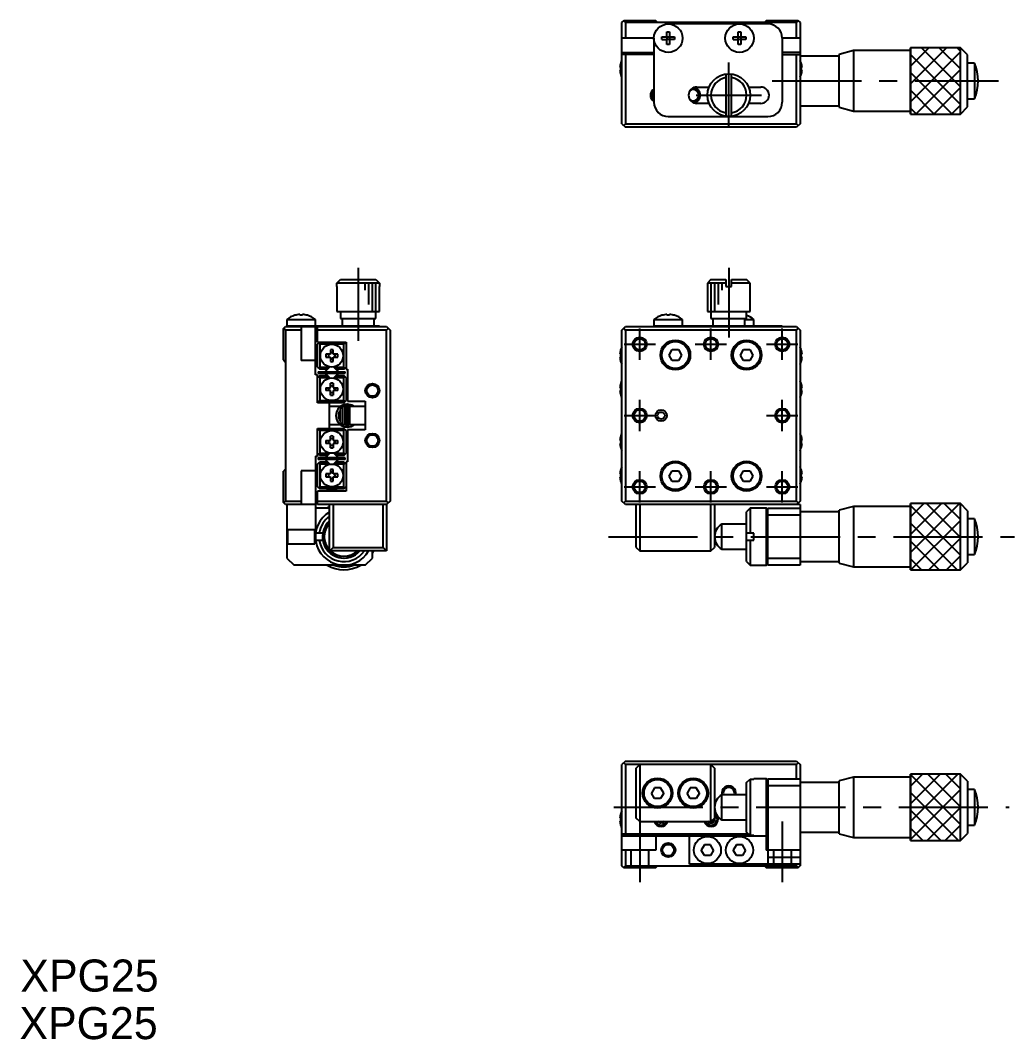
# Model space of a CAD drawing. Extents: x 115 to 377, y 16 to 159.
# Drawn here: x 115 to 254.5, y 16 to 159.1 of the extents above; entities that cross this region are included whole.
import ezdxf

# ---------------------------------------------------------------- set-up
doc = ezdxf.new("R2010")
doc.units = 0
doc.header["$LTSCALE"] = 10
doc.linetypes.add('CENTER', pattern=[2, 1.25, -0.25, 0.25, -0.25])
doc.linetypes.add('DASHED', pattern=[3.5, 2, -1.5])
doc.layers.get('0').update_dxf_attribs({"linetype": 'CONTINUOUS'})
doc.layers.add('CENTER', color=1, linetype='CENTER')
doc.styles.get("Standard").update_dxf_attribs({"font": 'FGP教科書体NT-M'})

msp = doc.modelspace()

# ---------------------------------------------------------------- linework, layer by layer
at = {"color": 7, "linetype": 'CONTINUOUS'}
for p, q in [((199.421161, 158.755563), (199.721161, 159.055563)), ((199.671161, 159.005563), (199.921161, 158.755563)), ((199.721161, 159.055563), (204.121161, 159.055563)), ((204.421161, 158.755563), (204.121161, 159.055563)), ((219.721161, 159.055563), (219.421161, 158.755563)), ((219.721161, 159.055563), (224.121161, 159.055563)), ((223.921161, 158.755563), (224.171161, 159.005563)), ((224.121161, 159.055563), (224.421161, 158.755563)), ((199.421161, 144.555563), (199.421161, 158.755563)), ((199.921161, 158.755563), (199.921161, 156.555563)), ((223.921161, 158.755563), (199.921161, 158.755563)), ((205.741161, 157.441924), (206.101161, 157.441924)), ((205.741161, 156.735563), (205.741161, 157.441924)), ((219.921161, 158.555563), (205.921161, 158.555563)), ((206.101161, 157.441924), (206.101161, 156.735563)), ((215.741161, 157.441924), (216.101161, 157.441924)), ((215.741161, 156.735563), (215.741161, 157.441924)), ((216.101161, 157.441924), (216.101161, 156.735563)), ((223.921161, 156.555563), (223.921161, 158.755563)), ((224.421161, 158.755563), (224.421161, 144.555563)), ((203.921161, 156.555563), (199.421161, 156.555563)), ((203.921161, 156.555563), (203.921161, 147.555563)), ((205.0348, 156.375563), (205.0348, 156.735563)), ((205.0348, 156.735563), (205.741161, 156.735563)), ((205.0348, 156.375563), (205.741161, 156.375563)), ((205.751533, 156.725191), (205.741161, 156.735563)), ((205.751533, 156.385935), (205.741161, 156.375563)), ((205.741161, 155.669201), (205.741161, 156.375563)), ((205.751533, 156.725191), (206.090789, 156.725191)), ((205.751533, 156.385935), (205.751533, 156.725191)), ((206.090789, 156.385935), (205.751533, 156.385935)), ((206.090789, 156.725191), (206.101161, 156.735563)), ((206.090789, 156.725191), (206.090789, 156.385935)), ((206.090789, 156.385935), (206.101161, 156.375563)), ((206.101161, 156.735563), (206.807522, 156.735563)), ((206.101161, 156.375563), (206.101161, 155.669201)), ((206.807522, 156.375563), (206.101161, 156.375563)), ((206.807522, 156.735563), (206.807522, 156.375563)), ((215.0348, 156.375563), (215.0348, 156.735563)), ((215.0348, 156.735563), (215.741161, 156.735563)), ((215.0348, 156.375563), (215.741161, 156.375563)), ((215.751533, 156.725191), (215.741161, 156.735563)), ((215.751533, 156.385935), (215.741161, 156.375563)), ((215.741161, 155.669201), (215.741161, 156.375563)), ((215.751533, 156.725191), (216.090789, 156.725191)), ((215.751533, 156.385935), (215.751533, 156.725191)), ((216.090789, 156.385935), (215.751533, 156.385935)), ((216.090789, 156.725191), (216.101161, 156.735563)), ((216.090789, 156.725191), (216.090789, 156.385935)), ((216.090789, 156.385935), (216.101161, 156.375563)), ((216.101161, 156.735563), (216.807522, 156.735563)), ((216.101161, 156.375563), (216.101161, 155.669201)), ((216.807522, 156.375563), (216.101161, 156.375563)), ((216.807522, 156.735563), (216.807522, 156.375563)), ((221.921161, 156.555563), (221.921161, 147.555563)), ((224.421161, 156.555563), (221.921161, 156.555563)), ((199.421161, 154.555563), (203.921161, 154.555563)), ((206.101161, 155.669201), (205.741161, 155.669201)), ((216.101161, 155.669201), (215.741161, 155.669201)), ((224.421161, 154.555563), (221.921161, 154.555563)), ((231.921161, 154.805563), (229.921161, 154.255563)), ((239.921161, 154.805563), (231.921161, 154.805563)), ((231.921161, 154.805563), (231.921161, 146.305563)), ((246.921161, 155.205563), (239.921161, 155.205563)), ((239.921161, 145.905563), (239.921161, 155.205563)), ((246.921161, 145.905563), (246.921161, 155.205563)), ((247.921161, 154.205563), (246.921161, 155.205563)), ((199.270097, 153.081698), (199.270097, 153.105563)), ((203.921161, 154.255563), (199.421161, 154.255563)), ((199.921161, 154.255563), (199.921161, 144.555563)), ((221.921161, 154.255563), (224.421161, 154.255563)), ((223.921161, 144.555563), (223.921161, 154.255563)), ((229.921161, 154.055563), (224.421161, 154.055563)), ((224.572225, 153.081698), (224.572225, 153.105563)), ((229.921161, 146.855563), (229.921161, 154.255563)), ((247.921161, 146.905563), (247.921161, 154.205563)), ((199.270097, 152.455563), (199.137213, 152.455563)), ((199.137213, 152.055563), (199.270097, 152.055563)), ((199.270097, 152.055563), (199.270097, 152.455563)), ((224.572225, 152.455563), (224.705109, 152.455563)), ((224.572225, 152.055563), (224.572225, 152.455563)), ((224.705109, 152.055563), (224.572225, 152.055563)), ((248.921161, 153.055563), (247.921161, 153.055563)), ((248.921161, 153.055563), (248.921161, 148.055563)), ((199.270097, 151.405563), (199.270097, 151.429427)), ((214.021161, 151.528776), (214.021161, 145.582349)), ((214.821161, 145.582349), (214.821161, 151.528776)), ((224.572225, 151.405563), (224.572225, 151.429427)), ((208.967125, 149.197007), (208.965429, 149.212698)), ((209.921161, 149.705563), (211.650331, 149.705563)), ((217.191991, 149.705563), (218.921161, 149.705563)), ((211.650331, 147.405563), (209.921161, 147.405563)), ((210.216787, 148.638599), (210.220248, 148.636079)), ((218.921161, 147.405563), (217.191991, 147.405563)), ((247.921161, 148.055563), (248.921161, 148.055563)), ((224.421161, 147.055563), (229.921161, 147.055563)), ((229.921161, 146.855563), (231.921161, 146.305563)), ((231.921161, 146.305563), (239.921161, 146.305563)), ((246.921161, 145.905563), (247.921161, 146.905563)), ((199.421161, 144.555563), (199.921161, 144.055563)), ((199.671161, 144.305563), (199.921161, 144.555563)), ((199.921161, 144.555563), (223.921161, 144.555563)), ((205.921161, 145.555563), (219.921161, 145.555563)), ((223.921161, 144.555563), (224.171161, 144.305563)), ((224.421161, 144.555563), (223.921161, 144.055563)), ((239.921161, 145.905563), (246.921161, 145.905563)), ((223.921161, 144.055563), (199.921161, 144.055563)), ((159.407684, 121.690748), (159.434471, 121.690748)), ((159.407684, 121.690748), (159.407684, 118.190748)), ((159.434471, 122.190748), (159.939892, 122.690748)), ((159.434471, 121.690748), (159.434471, 122.190748)), ((165.380898, 122.190748), (159.434471, 122.190748)), ((159.939892, 122.690748), (164.875477, 122.690748)), ((164.875477, 122.690748), (165.380898, 122.190748)), ((165.380898, 122.190748), (165.380898, 121.690748)), ((165.380898, 121.690748), (165.407684, 121.690748)), ((165.407684, 118.190748), (165.407684, 121.690748)), ((211.921161, 122.690748), (211.421161, 122.190748)), ((214.021161, 122.190748), (211.421161, 122.190748)), ((211.421161, 122.190748), (211.421161, 118.190748)), ((211.921161, 122.690748), (214.021161, 122.690748)), ((214.021161, 122.690748), (214.021161, 121.690748)), ((214.021161, 121.690748), (214.821161, 121.690748)), ((214.821161, 122.690748), (216.921161, 122.690748)), ((214.821161, 121.690748), (214.821161, 122.690748)), ((217.421161, 122.190748), (214.821161, 122.190748)), ((217.421161, 122.190748), (216.921161, 122.690748)), ((217.421161, 118.190748), (217.421161, 122.190748)), ((153.521323, 117.660269), (153.519068, 117.664892)), ((154.227684, 117.660269), (154.227684, 117.780606)), ((154.587684, 117.660269), (154.227684, 117.660269)), ((154.587684, 117.780606), (154.587684, 117.660269)), ((155.2963, 117.664892), (155.294046, 117.660269)), ((159.407684, 118.190748), (165.407684, 118.190748)), ((159.907684, 118.190748), (159.907684, 117.190748)), ((164.907684, 117.190748), (164.907684, 118.190748)), ((205.0348, 117.660269), (205.032545, 117.664892)), ((205.741161, 117.660269), (205.741161, 117.780606)), ((206.101161, 117.660269), (205.741161, 117.660269)), ((206.101161, 117.780606), (206.101161, 117.660269)), ((206.809777, 117.664892), (206.807522, 117.660269)), ((211.421161, 118.190748), (217.421161, 118.190748)), ((211.921161, 118.190748), (211.921161, 117.190748)), ((216.921161, 117.190748), (216.921161, 118.190748)), ((151.907684, 115.790748), (152.207684, 116.090748)), ((152.207684, 116.090748), (166.407684, 116.090748)), ((152.407684, 117.088747), (156.407684, 117.088747)), ((152.407684, 117.088747), (152.407684, 116.090748)), ((152.407684, 116.190748), (165.407684, 116.190748)), ((154.407684, 116.090748), (154.407684, 111.340748)), ((156.407684, 116.190748), (156.407684, 117.088747)), ((156.407684, 109.290748), (156.407684, 116.090748)), ((156.707684, 113.890748), (156.707684, 116.090748)), ((159.907684, 117.190748), (164.907684, 117.190748)), ((160.157684, 117.190748), (160.157684, 116.190748)), ((164.657684, 116.190748), (164.657684, 117.190748)), ((165.407684, 116.190748), (165.407684, 116.090748)), ((166.407684, 116.090748), (166.907684, 115.590748)), ((199.421161, 115.590748), (199.921161, 116.090748)), ((199.921161, 116.090748), (223.921161, 116.090748)), ((203.921161, 117.088747), (207.921161, 117.088747)), ((203.921161, 117.088747), (203.921161, 116.090748)), ((203.921161, 116.190748), (221.921161, 116.190748)), ((207.921161, 116.190748), (207.921161, 117.088747)), ((211.921161, 117.190748), (216.921161, 117.190748)), ((212.171161, 117.190748), (212.171161, 116.190748)), ((216.671161, 116.190748), (216.671161, 117.190748)), ((216.671161, 117.088747), (217.921161, 117.088747)), ((217.921161, 116.190748), (217.921161, 117.088747)), ((221.921161, 116.190748), (221.921161, 116.090748)), ((223.921161, 116.090748), (224.421161, 115.590748)), ((151.907684, 111.390748), (151.907684, 115.790748)), ((152.207684, 115.590748), (151.957684, 115.840748)), ((154.407684, 115.590748), (152.207684, 115.590748)), ((152.207684, 115.590748), (152.207684, 91.590748)), ((166.407684, 115.590748), (156.707684, 115.590748)), ((166.407684, 115.590748), (166.657684, 115.840748)), ((166.407684, 91.590748), (166.407684, 115.590748)), ((166.907684, 115.590748), (166.907684, 91.590748)), ((199.421161, 91.590748), (199.421161, 115.590748)), ((199.671161, 115.840748), (199.921161, 115.590748)), ((199.921161, 115.590748), (199.921161, 91.590748)), ((223.921161, 115.590748), (199.921161, 115.590748)), ((224.171161, 115.840748), (223.921161, 115.590748)), ((223.921161, 91.590748), (223.921161, 115.590748)), ((224.421161, 115.590748), (224.421161, 91.590748)), ((156.707684, 113.890748), (160.707684, 113.890748)), ((156.707684, 113.590748), (157.007684, 113.890748)), ((156.707684, 110.390748), (156.707684, 113.590748)), ((156.857684, 113.740748), (157.007684, 113.590748)), ((157.007684, 113.590748), (157.007684, 110.390748)), ((160.407684, 113.590748), (157.007684, 113.590748)), ((160.407684, 113.890748), (160.707684, 113.590748)), ((160.407684, 113.590748), (160.557684, 113.740748)), ((160.407684, 110.390748), (160.407684, 113.590748)), ((160.707684, 113.890748), (160.707684, 110.090748)), ((158.507684, 112.190748), (157.881549, 112.190748)), ((157.881549, 111.790748), (158.507684, 111.790748)), ((158.507684, 112.816883), (158.507684, 112.190748)), ((158.507684, 111.790748), (158.507684, 111.164612)), ((158.907684, 112.190748), (158.907684, 112.816883)), ((159.53382, 112.190748), (158.907684, 112.190748)), ((158.907684, 111.164612), (158.907684, 111.790748)), ((158.907684, 111.790748), (159.53382, 111.790748)), ((199.270097, 112.190748), (199.137213, 112.190748)), ((199.137213, 111.790748), (199.270097, 111.790748)), ((199.270097, 112.816883), (199.270097, 112.840748)), ((199.270097, 111.790748), (199.270097, 112.190748)), ((206.055136, 112.090748), (206.488148, 112.840748)), ((206.488148, 111.340748), (206.055136, 112.090748)), ((206.488148, 112.840748), (207.354174, 112.840748)), ((207.354174, 112.840748), (207.787186, 112.090748)), ((207.787186, 112.090748), (207.354174, 111.340748)), ((216.055136, 112.090748), (216.488148, 112.840748)), ((216.488148, 111.340748), (216.055136, 112.090748)), ((216.488148, 112.840748), (217.354174, 112.840748)), ((217.354174, 112.840748), (217.787186, 112.090748)), ((217.787186, 112.090748), (217.354174, 111.340748)), ((224.572225, 112.816883), (224.572225, 112.840748)), ((224.572225, 112.190748), (224.705109, 112.190748)), ((224.572225, 111.790748), (224.572225, 112.190748)), ((224.705109, 111.790748), (224.572225, 111.790748)), ((151.907684, 111.390748), (152.207684, 111.090748)), ((156.407684, 111.340748), (154.407684, 111.340748)), ((156.707684, 110.390748), (157.007684, 110.090748)), ((157.007684, 110.390748), (156.857684, 110.240748)), ((157.007684, 110.390748), (158.308636, 110.390748)), ((158.422623, 110.416346), (157.806123, 109.799847)), ((158.008636, 110.090748), (158.349291, 110.431404)), ((158.962559, 110.411179), (159.609245, 109.764491)), ((159.609245, 109.799847), (158.992746, 110.416346)), ((159.066078, 110.431404), (159.406733, 110.090748)), ((159.106733, 110.390748), (160.407684, 110.390748)), ((160.557684, 110.240748), (160.407684, 110.390748)), ((160.707684, 110.390748), (160.407684, 110.090748)), ((199.270097, 111.140748), (199.270097, 111.164612)), ((207.354174, 111.340748), (206.488148, 111.340748)), ((217.354174, 111.340748), (216.488148, 111.340748)), ((224.572225, 111.140748), (224.572225, 111.164612)), ((156.707684, 109.290748), (156.407684, 109.290748)), ((156.707684, 105.390748), (156.707684, 109.290748)), ((157.007684, 109.190748), (156.707684, 108.890748)), ((156.807684, 109.740748), (160.607684, 109.740748)), ((156.807684, 109.740748), (156.807684, 109.540748)), ((156.807684, 109.540748), (160.607684, 109.540748)), ((156.857684, 109.040748), (157.007684, 108.890748)), ((158.008636, 110.090748), (157.007684, 110.090748)), ((157.007684, 109.190748), (158.008636, 109.190748)), ((157.007684, 108.890748), (157.007684, 105.690748)), ((158.308636, 108.890748), (157.007684, 108.890748)), ((158.45281, 108.870317), (157.806123, 109.517004)), ((157.806123, 109.481649), (158.422623, 108.865149)), ((158.349292, 108.850092), (158.008636, 109.190748)), ((158.992746, 108.865149), (159.609245, 109.481649)), ((159.406733, 109.190748), (159.066077, 108.850092)), ((160.407684, 108.890748), (159.106733, 108.890748)), ((160.407684, 110.090748), (159.406733, 110.090748)), ((159.406733, 109.190748), (160.407684, 109.190748)), ((160.707684, 108.890748), (160.407684, 109.190748)), ((160.407684, 108.890748), (160.557684, 109.040748)), ((160.407684, 105.690748), (160.407684, 108.890748)), ((160.607684, 109.540748), (160.607684, 109.740748)), ((160.707684, 110.090748), (160.907684, 110.090748)), ((160.707684, 108.890748), (160.707684, 105.690748)), ((160.907684, 110.090748), (160.907684, 105.590748)), ((157.881549, 107.490748), (158.507684, 107.490748)), ((158.507684, 107.490748), (158.507684, 108.116883)), ((158.907684, 108.116883), (158.907684, 107.490748)), ((158.907684, 107.490748), (159.53382, 107.490748)), ((199.137213, 107.490748), (199.270097, 107.490748)), ((199.270097, 108.140748), (199.270097, 108.116883)), ((199.270097, 107.490748), (199.270097, 107.090748)), ((224.572225, 108.140748), (224.572225, 108.116883)), ((224.705109, 107.490748), (224.572225, 107.490748)), ((224.572225, 107.490748), (224.572225, 107.090748)), ((158.507684, 107.090748), (157.881549, 107.090748)), ((158.507684, 106.464612), (158.507684, 107.090748)), ((158.907684, 107.090748), (158.907684, 106.464612)), ((159.53382, 107.090748), (158.907684, 107.090748)), ((199.270097, 107.090748), (199.137213, 107.090748)), ((199.270097, 106.464612), (199.270097, 106.440748)), ((224.572225, 107.090748), (224.705109, 107.090748)), ((224.572225, 106.464612), (224.572225, 106.440748)), ((156.707684, 105.690748), (157.007684, 105.390748)), ((160.407684, 105.390748), (156.707684, 105.390748)), ((157.007684, 105.690748), (156.857684, 105.540748)), ((157.007684, 105.690748), (160.407684, 105.690748)), ((158.407684, 101.790748), (158.407684, 105.390748)), ((159.894052, 104.840748), (158.407684, 104.840748)), ((160.207684, 104.840748), (159.907684, 104.540748)), ((159.907684, 102.640748), (159.907684, 104.540748)), ((160.207684, 104.840748), (160.207684, 102.340748)), ((160.607684, 104.840748), (160.207684, 104.840748)), ((160.557684, 105.540748), (160.407684, 105.690748)), ((160.407684, 105.390748), (160.707684, 105.690748)), ((160.704684, 104.743748), (160.607683, 104.840747)), ((160.607684, 102.340748), (160.607684, 104.840748)), ((160.640009, 104.808643), (160.704657, 104.819524)), ((160.704684, 105.006562), (160.704684, 102.156562)), ((160.907684, 105.590748), (163.407684, 105.590748)), ((161.068961, 104.961399), (161.054584, 104.953729)), ((161.054684, 102.156562), (161.054684, 105.006562)), ((161.207684, 104.840748), (161.054684, 104.687747)), ((161.099056, 104.976052), (161.068961, 104.961399)), ((161.129838, 104.989187), (161.099056, 104.976052)), ((161.161231, 105.00077), (161.129838, 104.989187)), ((161.193156, 105.010775), (161.161231, 105.00077)), ((161.225537, 105.019176), (161.193156, 105.010775)), ((161.207684, 104.840748), (161.207684, 102.340748)), ((163.407684, 104.840748), (161.207684, 104.840748)), ((161.258292, 105.025953), (161.225537, 105.019176)), ((161.291341, 105.03109), (161.258292, 105.025953)), ((161.324603, 105.034573), (161.291341, 105.03109)), ((161.357996, 105.036395), (161.324603, 105.034573)), ((161.391438, 105.03655), (161.357996, 105.036395)), ((161.424846, 105.035039), (161.391438, 105.03655)), ((161.458138, 105.031865), (161.424846, 105.035039)), ((161.491232, 105.027036), (161.458138, 105.031865)), ((161.524047, 105.020563), (161.491232, 105.027036)), ((161.556501, 105.012462), (161.524047, 105.020563)), ((161.588516, 105.002753), (161.556501, 105.012462)), ((161.620011, 104.991459), (161.588516, 105.002753)), ((161.650909, 104.978609), (161.620011, 104.991459)), ((161.681134, 104.964233), (161.650909, 104.978609)), ((161.710609, 104.948368), (161.681134, 104.964233)), ((161.700326, 104.850615), (161.694612, 104.840748)), ((161.705737, 104.860125), (161.700326, 104.850615)), ((161.744841, 104.926802), (161.703441, 104.952485)), ((161.710816, 104.869227), (161.705737, 104.860125)), ((161.745539, 104.926585), (161.706298, 104.840757)), ((161.737775, 104.931999), (161.710609, 104.948368)), ((161.715535, 104.877873), (161.710816, 104.869227)), ((161.71987, 104.886015), (161.715535, 104.877873)), ((161.723795, 104.893609), (161.71987, 104.886015)), ((161.727292, 104.900616), (161.723795, 104.893609)), ((161.73034, 104.906997), (161.727292, 104.900616)), ((161.732923, 104.912718), (161.73034, 104.906997)), ((161.735028, 104.917748), (161.732923, 104.912718)), ((161.736643, 104.92206), (161.735028, 104.917748)), ((161.737759, 104.925631), (161.736643, 104.92206)), ((161.737159, 104.932183), (161.73807, 104.931727)), ((161.738371, 104.928442), (161.737759, 104.925631)), ((161.73807, 104.931727), (161.738475, 104.930478)), ((161.738475, 104.930478), (161.738371, 104.928442)), ((161.742094, 104.925261), (161.745539, 104.926585)), ((161.865829, 104.840806), (161.744841, 104.926802)), ((163.407684, 105.590748), (163.407684, 101.590748)), ((156.707684, 97.890748), (156.707684, 101.790748)), ((156.707684, 101.790748), (160.407684, 101.790748)), ((157.007684, 101.790748), (156.707684, 101.490748)), ((156.857684, 101.640748), (157.007684, 101.490748)), ((158.407684, 102.340748), (159.871153, 102.340748)), ((159.907684, 102.640748), (160.207684, 102.340748)), ((160.207684, 102.340748), (160.607684, 102.340748)), ((160.707684, 101.490748), (160.407684, 101.790748)), ((160.407684, 101.490748), (160.557684, 101.640748)), ((160.607685, 102.340747), (160.704684, 102.437747)), ((160.704642, 102.343403), (160.624538, 102.3575)), ((160.907684, 101.590748), (160.907684, 97.090748)), ((163.407684, 101.590748), (160.907684, 101.590748)), ((161.054684, 102.493748), (161.207684, 102.340748)), ((161.18033, 102.367968), (161.054703, 102.343581)), ((161.207684, 102.340748), (163.407684, 102.340748)), ((161.695549, 102.20592), (161.737775, 102.231125)), ((161.737775, 102.231125), (161.737159, 102.230941)), ((157.007684, 101.490748), (157.007684, 98.290748)), ((160.407684, 101.490748), (157.007684, 101.490748)), ((158.507684, 100.090748), (158.507684, 100.716883)), ((158.907684, 100.716883), (158.907684, 100.090748)), ((160.407684, 98.290748), (160.407684, 101.490748)), ((160.707684, 101.490748), (160.707684, 98.290748)), ((199.270097, 100.740748), (199.270097, 100.716883)), ((224.572225, 100.740748), (224.572225, 100.716883)), ((157.881549, 100.090748), (158.507684, 100.090748)), ((158.507684, 99.690748), (157.881549, 99.690748)), ((158.507684, 99.064612), (158.507684, 99.690748)), ((158.907684, 100.090748), (159.53382, 100.090748)), ((159.53382, 99.690748), (158.907684, 99.690748)), ((158.907684, 99.690748), (158.907684, 99.064612)), ((199.137213, 100.090748), (199.270097, 100.090748)), ((199.270097, 99.690748), (199.137213, 99.690748)), ((199.270097, 100.090748), (199.270097, 99.690748)), ((199.270097, 99.064612), (199.270097, 99.040748)), ((224.705109, 100.090748), (224.572225, 100.090748)), ((224.572225, 100.090748), (224.572225, 99.690748)), ((224.572225, 99.690748), (224.705109, 99.690748)), ((224.572225, 99.064612), (224.572225, 99.040748)), ((156.407684, 97.890748), (156.707684, 97.890748)), ((156.407684, 97.890748), (156.407684, 87.590748)), ((157.007684, 97.990748), (156.707684, 98.290748)), ((156.807684, 97.640748), (156.807684, 97.440748)), ((160.607684, 97.640748), (156.807684, 97.640748)), ((160.607684, 97.440748), (156.807684, 97.440748)), ((157.007684, 98.290748), (156.857684, 98.140748)), ((157.007684, 98.290748), (158.308636, 98.290748)), ((158.008636, 97.990748), (157.007684, 97.990748)), ((158.422623, 98.316346), (157.806123, 97.699847)), ((157.806123, 97.664491), (158.45281, 98.311178)), ((157.806123, 97.381649), (158.422623, 96.765149)), ((158.008636, 97.990748), (158.349291, 98.331403)), ((159.609246, 97.417003), (158.962558, 96.770317)), ((159.609245, 97.699847), (158.992746, 98.316346)), ((158.992746, 96.765149), (159.609245, 97.381649)), ((159.066078, 98.331403), (159.406733, 97.990748)), ((159.106733, 98.290748), (160.407684, 98.290748)), ((160.407684, 97.990748), (159.406733, 97.990748)), ((160.557684, 98.140748), (160.407684, 98.290748)), ((160.407684, 97.990748), (160.707684, 98.290748)), ((160.607684, 97.440748), (160.607684, 97.640748)), ((152.207684, 96.090748), (151.907684, 95.790748)), ((156.707684, 96.790748), (157.007684, 97.090748)), ((156.707684, 93.590748), (156.707684, 96.790748)), ((156.857684, 96.940748), (157.007684, 96.790748)), ((157.007684, 97.090748), (158.008636, 97.090748)), ((157.007684, 96.790748), (157.007684, 93.590748)), ((158.308636, 96.790748), (157.007684, 96.790748)), ((158.349292, 96.750092), (158.008636, 97.090748)), ((158.507684, 96.016883), (158.507684, 95.390748)), ((158.907684, 95.390748), (158.907684, 96.016883)), ((159.406733, 97.090748), (159.066077, 96.750092)), ((160.407684, 96.790748), (159.106733, 96.790748)), ((159.406733, 97.090748), (160.407684, 97.090748)), ((160.407684, 97.090748), (160.707684, 96.790748)), ((160.407684, 96.790748), (160.557684, 96.940748)), ((160.407684, 93.590748), (160.407684, 96.790748)), ((160.707684, 97.090748), (160.707684, 92.990748)), ((160.907684, 97.090748), (160.707684, 97.090748)), ((199.270097, 96.016883), (199.270097, 96.040748)), ((224.572225, 96.016883), (224.572225, 96.040748)), ((151.907684, 91.390748), (151.907684, 95.790748)), ((156.407684, 95.840748), (154.407684, 95.840748)), ((154.407684, 95.840748), (154.407684, 91.090748)), ((158.507684, 95.390748), (157.881549, 95.390748)), ((157.881549, 94.990748), (158.507684, 94.990748)), ((158.507684, 94.990748), (158.507684, 94.364612)), ((159.53382, 95.390748), (158.907684, 95.390748)), ((158.907684, 94.364612), (158.907684, 94.990748)), ((158.907684, 94.990748), (159.53382, 94.990748)), ((199.270097, 95.390748), (199.137213, 95.390748)), ((199.137213, 94.990748), (199.270097, 94.990748)), ((199.270097, 94.990748), (199.270097, 95.390748)), ((206.055136, 95.090748), (206.488148, 95.840748)), ((206.488148, 94.340748), (206.055136, 95.090748)), ((206.488148, 95.840748), (207.354174, 95.840748)), ((207.354174, 95.840748), (207.787186, 95.090748)), ((207.787186, 95.090748), (207.354174, 94.340748)), ((216.055136, 95.090748), (216.488148, 95.840748)), ((216.488148, 94.340748), (216.055136, 95.090748)), ((216.488148, 95.840748), (217.354174, 95.840748)), ((217.354174, 95.840748), (217.787186, 95.090748)), ((217.787186, 95.090748), (217.354174, 94.340748)), ((224.572225, 95.390748), (224.705109, 95.390748)), ((224.572225, 94.990748), (224.572225, 95.390748)), ((224.705109, 94.990748), (224.572225, 94.990748)), ((156.707684, 93.590748), (157.007684, 93.290748)), ((160.707684, 92.990748), (156.707684, 92.990748)), ((156.707684, 91.090748), (156.707684, 92.990748)), ((157.007684, 93.590748), (156.857684, 93.440748)), ((157.007684, 93.590748), (160.407684, 93.590748)), ((160.407684, 93.290748), (157.007684, 93.290748)), ((158.207684, 93.275448), (157.922983, 92.990748)), ((158.207684, 93.275448), (159.207684, 93.275448)), ((159.492385, 92.990748), (159.207684, 93.275448)), ((160.557684, 93.440748), (160.407684, 93.590748)), ((160.407684, 93.290748), (160.707684, 93.590748)), ((199.270097, 94.340748), (199.270097, 94.364612)), ((207.354174, 94.340748), (206.488148, 94.340748)), ((217.354174, 94.340748), (216.488148, 94.340748)), ((224.572225, 94.340748), (224.572225, 94.364612)), ((151.957684, 91.340748), (152.207684, 91.590748)), ((152.207684, 91.590748), (154.407684, 91.590748)), ((156.707684, 91.590748), (166.407684, 91.590748)), ((166.657684, 91.340748), (166.407684, 91.590748)), ((166.907684, 91.590748), (166.407684, 91.090748)), ((199.921161, 91.090748), (199.421161, 91.590748)), ((199.921161, 91.590748), (199.671161, 91.340748)), ((199.921161, 91.590748), (223.921161, 91.590748)), ((223.921161, 91.590748), (224.171161, 91.340748)), ((224.421161, 91.590748), (223.921161, 91.090748)), ((152.207684, 91.090748), (151.907684, 91.390748)), ((156.407684, 91.090748), (152.207684, 91.090748)), ((152.407684, 91.090748), (152.407684, 83.590748)), ((158.407684, 90.590748), (156.407684, 90.590748)), ((166.407684, 91.090748), (156.707684, 91.090748)), ((158.407684, 84.590748), (158.407684, 91.090748)), ((158.907684, 91.090748), (158.907684, 85.090748)), ((165.907684, 85.090748), (165.907684, 91.090748)), ((166.407684, 91.090748), (166.407684, 84.590748)), ((224.421161, 91.090748), (199.921161, 91.090748)), ((201.421161, 85.090748), (201.421161, 91.090748)), ((201.921161, 91.090748), (201.921161, 84.590748)), ((211.921161, 84.590748), (211.921161, 91.090748)), ((212.421161, 91.090748), (212.421161, 85.090748)), ((217.421161, 90.590748), (216.921161, 90.090748)), ((217.421161, 90.590748), (217.421161, 87.090747)), ((219.721161, 90.590748), (217.421161, 90.590748)), ((219.721161, 82.590748), (219.721161, 90.590748)), ((219.921161, 90.390748), (219.721161, 90.590748)), ((219.921161, 90.590748), (224.421161, 90.590748)), ((219.921161, 82.590748), (219.921161, 90.590748)), ((224.421161, 91.090748), (224.421161, 82.590748)), ((231.921161, 90.840748), (229.921161, 90.290748)), ((229.921161, 82.890748), (229.921161, 90.290748)), ((231.921161, 90.840748), (231.921161, 82.340748)), ((239.921161, 90.840748), (231.921161, 90.840748)), ((246.921161, 91.240748), (239.921161, 91.240748)), ((239.921161, 81.940748), (239.921161, 91.240748)), ((246.921161, 81.940748), (246.921161, 91.240748)), ((247.921161, 90.240748), (246.921161, 91.240748)), ((247.921161, 90.240748), (247.921161, 82.940748)), ((216.921161, 83.090748), (216.921161, 90.090748)), ((224.421161, 89.590748), (219.921161, 89.590748)), ((229.921161, 90.090748), (224.421161, 90.090748)), ((248.921161, 89.090748), (247.921161, 89.090748)), ((248.921161, 89.090748), (248.921161, 84.090748)), ((152.407684, 87.590748), (156.407684, 87.590748)), ((152.507684, 87.590748), (152.507684, 85.590748)), ((156.307684, 85.590748), (156.307684, 87.590748)), ((212.684368, 87.590748), (212.421161, 87.590748)), ((213.421161, 84.840748), (213.421161, 88.340748)), ((216.921161, 88.340748), (213.421161, 88.340748)), ((157.703521, 87.090748), (156.439057, 87.090748)), ((156.439057, 86.090748), (157.703521, 86.090748)), ((217.921161, 87.090747), (216.921161, 87.090747)), ((216.921161, 86.090747), (217.921161, 86.090747)), ((217.421161, 86.090747), (217.421161, 82.590748)), ((217.921161, 86.090747), (217.921161, 87.090747)), ((152.507684, 85.590748), (156.307684, 85.590748)), ((158.407684, 84.590748), (158.907684, 85.090748)), ((166.407684, 84.590748), (158.407684, 84.590748)), ((158.907684, 85.090748), (165.907684, 85.090748)), ((164.407684, 83.590748), (164.407684, 84.590748)), ((165.907684, 85.090748), (166.407684, 84.590748)), ((201.421161, 85.090748), (201.921161, 84.590748)), ((201.921161, 84.590748), (211.921161, 84.590748)), ((211.921161, 84.590748), (212.421161, 85.090748)), ((212.421161, 85.590748), (212.684368, 85.590748)), ((213.421161, 84.840748), (216.921161, 84.840748)), ((152.407684, 83.590748), (153.407684, 82.590748)), ((163.407684, 82.590748), (164.407684, 83.590748)), ((216.921161, 83.090748), (217.421161, 82.590748)), ((219.921161, 83.590748), (224.421161, 83.590748)), ((224.421161, 83.090748), (229.921161, 83.090748)), ((247.921161, 84.090748), (248.921161, 84.090748)), ((163.407684, 82.590748), (153.407684, 82.590748)), ((217.421161, 82.590748), (219.721161, 82.590748)), ((219.721161, 82.590748), (219.921161, 82.790748)), ((224.421161, 82.590748), (219.921161, 82.590748)), ((229.921161, 82.890748), (231.921161, 82.340748)), ((231.921161, 82.340748), (239.921161, 82.340748)), ((239.921161, 81.940748), (246.921161, 81.940748)), ((246.921161, 81.940748), (247.921161, 82.940748)), ((199.921161, 55.104842), (199.421161, 54.604842)), ((199.421161, 40.404842), (199.421161, 54.604842)), ((199.921161, 54.604842), (199.671161, 54.854842)), ((199.921161, 55.104842), (223.921161, 55.104842)), ((199.921161, 54.604842), (199.921161, 44.904842)), ((223.921161, 54.604842), (199.921161, 54.604842)), ((201.421161, 54.104842), (201.921161, 54.604842)), ((201.921161, 54.604842), (201.921161, 46.604842)), ((211.921161, 46.604842), (211.921161, 54.604842)), ((211.921161, 54.604842), (212.421161, 54.104842)), ((223.921161, 55.104842), (224.421161, 54.604842)), ((224.171161, 54.854842), (223.921161, 54.604842)), ((223.921161, 52.604842), (223.921161, 54.604842)), ((224.421161, 54.604842), (224.421161, 40.404842)), ((201.421161, 47.104842), (201.421161, 54.104842)), ((212.421161, 54.104842), (212.421161, 47.104842)), ((239.921161, 43.954842), (239.921161, 53.254842)), ((246.921161, 53.254842), (239.921161, 53.254842)), ((247.921161, 52.254842), (246.921161, 53.254842)), ((246.921161, 43.954842), (246.921161, 53.254842)), ((216.921161, 52.068943), (217.421161, 52.573469)), ((216.921161, 45.14074), (216.921161, 52.068943)), ((217.421161, 52.573469), (217.421161, 44.636215)), ((217.421161, 52.573469), (217.921161, 52.573469)), ((217.921161, 52.573469), (217.921161, 52.604842)), ((219.721161, 52.604842), (217.921161, 52.604842)), ((219.721161, 44.604842), (219.721161, 52.604842)), ((219.921161, 52.404842), (219.721161, 52.604842)), ((219.921161, 52.604842), (224.421161, 52.604842)), ((219.921161, 52.604842), (219.921161, 40.604842)), ((224.421161, 51.604842), (219.921161, 51.604842)), ((229.921161, 52.104842), (224.421161, 52.104842)), ((231.921161, 52.854842), (229.921161, 52.304842)), ((229.921161, 44.904842), (229.921161, 52.304842)), ((231.921161, 52.854842), (231.921161, 44.354842)), ((239.921161, 52.854842), (231.921161, 52.854842)), ((247.921161, 52.254842), (247.921161, 44.954842)), ((203.988148, 51.354842), (203.555136, 50.604842)), ((203.988148, 49.854842), (203.555136, 50.604842)), ((204.854174, 51.354842), (203.988148, 51.354842)), ((205.287186, 50.604842), (204.854174, 51.354842)), ((205.287186, 50.604842), (204.854174, 49.854842)), ((208.988148, 51.354842), (208.555136, 50.604842)), ((208.988148, 49.854842), (208.555136, 50.604842)), ((209.854174, 51.354842), (208.988148, 51.354842)), ((210.287186, 50.604842), (209.854174, 51.354842)), ((210.287186, 50.604842), (209.854174, 49.854842)), ((216.921161, 50.354842), (213.421161, 50.354842)), ((213.421161, 46.854842), (213.421161, 50.354842)), ((248.921161, 51.104842), (247.921161, 51.104842)), ((248.921161, 51.104842), (248.921161, 46.104842)), ((204.854174, 49.854842), (203.988148, 49.854842)), ((209.854174, 49.854842), (208.988148, 49.854842)), ((199.270097, 47.730977), (199.270097, 47.754842)), ((199.270097, 47.104842), (199.137213, 47.104842)), ((199.137213, 46.704842), (199.270097, 46.704842)), ((199.270097, 46.704842), (199.270097, 47.104842)), ((199.270097, 46.054842), (199.270097, 46.078706)), ((201.921161, 46.604842), (201.421161, 47.104842)), ((201.921161, 46.604842), (211.921161, 46.604842)), ((204.921161, 46.385227), (204.540775, 46.60484)), ((205.301547, 46.60484), (204.921161, 46.385227)), ((211.921161, 46.385227), (211.540775, 46.60484)), ((212.421161, 47.104842), (211.921161, 46.604842)), ((212.371161, 46.645034), (211.921161, 46.385227)), ((212.371161, 47.054842), (212.371161, 46.645034)), ((213.421161, 46.854842), (216.921161, 46.854842)), ((247.921161, 46.104842), (248.921161, 46.104842)), ((199.421161, 44.904842), (217.154944, 44.904842)), ((199.421161, 44.604842), (219.921161, 44.604842)), ((204.171161, 44.604842), (204.171161, 42.604842)), ((208.921161, 40.604842), (208.921161, 44.604842)), ((217.421161, 44.636215), (216.921161, 45.14074)), ((217.921161, 44.636215), (217.421161, 44.636215)), ((217.921161, 44.604842), (217.921161, 44.636215)), ((219.721161, 44.604842), (219.921161, 44.804842)), ((224.421161, 45.104842), (229.921161, 45.104842)), ((229.921161, 44.904842), (231.921161, 44.354842)), ((231.921161, 44.354842), (239.921161, 44.354842)), ((246.921161, 43.954842), (247.921161, 44.954842)), ((210.988148, 43.354842), (210.555136, 42.604842)), ((211.854174, 43.354842), (210.988148, 43.354842)), ((212.287186, 42.604842), (211.854174, 43.354842)), ((215.488148, 43.354842), (215.055136, 42.604842)), ((216.354174, 43.354842), (215.488148, 43.354842)), ((216.787186, 42.604842), (216.354174, 43.354842)), ((239.921161, 43.954842), (246.921161, 43.954842)), ((204.171161, 42.604842), (199.421161, 42.604842)), ((199.921161, 42.604842), (199.921161, 40.404842)), ((210.988148, 41.854842), (210.555136, 42.604842)), ((211.854174, 41.854842), (210.988148, 41.854842)), ((212.287186, 42.604842), (211.854174, 41.854842)), ((215.488148, 41.854842), (215.055136, 42.604842)), ((216.354174, 41.854842), (215.488148, 41.854842)), ((216.787186, 42.604842), (216.354174, 41.854842)), ((219.921161, 41.604842), (224.421161, 41.604842)), ((199.721161, 40.104842), (199.421161, 40.404842)), ((199.921161, 40.404842), (199.671161, 40.154842)), ((204.121161, 40.104842), (199.721161, 40.104842)), ((199.921161, 40.404842), (223.921161, 40.404842)), ((204.121161, 40.104842), (204.421161, 40.404842)), ((224.421161, 40.604842), (208.921161, 40.604842)), ((219.421161, 40.404842), (219.721161, 40.104842)), ((224.121161, 40.104842), (219.721161, 40.104842)), ((223.921161, 40.404842), (223.921161, 40.604842)), ((224.171161, 40.154842), (223.921161, 40.404842)), ((224.121161, 40.104842), (224.421161, 40.404842))]:
    msp.add_line(p, q, dxfattribs=at)
at = {"color": 3, "linetype": 'CONTINUOUS'}
for p, q in [((239.921161, 155.144785), (239.981939, 155.205563)), ((239.921161, 152.644785), (242.481939, 155.205563)), ((239.921161, 150.144785), (244.981939, 155.205563)), ((239.921161, 147.644785), (246.921161, 154.644785)), ((241.459688, 155.205563), (246.921161, 149.74409)), ((243.959688, 155.205563), (246.921161, 152.24409)), ((246.459688, 155.205563), (246.921161, 154.74409)), ((239.921161, 154.24409), (246.921161, 147.24409)), ((239.921161, 151.74409), (245.759688, 145.905563)), ((240.681939, 145.905563), (246.921161, 152.144785)), ((239.921161, 149.24409), (243.259688, 145.905563)), ((243.181939, 145.905563), (246.921161, 149.644785)), ((239.921161, 146.74409), (240.759688, 145.905563)), ((245.681939, 145.905563), (246.921161, 147.144785)), ((163.407684, 121.190748), (163.407684, 122.190748)), ((163.907684, 119.190748), (163.907684, 122.190748)), ((164.407684, 118.190748), (164.407684, 122.190748)), ((164.907684, 118.190748), (164.907684, 122.190748)), ((211.921161, 122.190748), (211.921161, 118.190748)), ((212.421161, 122.190748), (212.421161, 118.190748)), ((212.921161, 122.190748), (212.921161, 119.190748)), ((213.421161, 122.190748), (213.421161, 121.190748)), ((239.921161, 89.3846), (241.777308, 91.240748)), ((239.921161, 86.8846), (244.277308, 91.240748)), ((239.921161, 84.3846), (246.777308, 91.240748)), ((239.921161, 90.983905), (246.921161, 83.983905)), ((242.164318, 91.240748), (246.921161, 86.483905)), ((244.664318, 91.240748), (246.921161, 88.983905)), ((239.977308, 81.940748), (246.921161, 88.8846)), ((239.921161, 88.483905), (246.464318, 81.940748)), ((239.921161, 85.983905), (243.964318, 81.940748)), ((242.477308, 81.940748), (246.921161, 86.3846)), ((239.921161, 83.483905), (241.464318, 81.940748)), ((244.977308, 81.940748), (246.921161, 83.8846)), ((239.921161, 51.595506), (241.580497, 53.254842)), ((239.921161, 49.095506), (244.080497, 53.254842)), ((239.921161, 46.595506), (246.580497, 53.254842)), ((239.921161, 53.19481), (246.921161, 46.19481)), ((242.361129, 53.254842), (246.921161, 48.69481)), ((244.861129, 53.254842), (246.921161, 51.19481)), ((239.921161, 44.095506), (246.921161, 51.095506)), ((239.921161, 50.69481), (246.661129, 43.954842)), ((239.921161, 48.19481), (244.161129, 43.954842)), ((242.280497, 43.954842), (246.921161, 48.595506)), ((244.780497, 43.954842), (246.921161, 46.095506)), ((239.921161, 45.69481), (241.661129, 43.954842))]:
    msp.add_line(p, q, dxfattribs=at)
at = {"color": 3, "linetype": 'DASHED'}
for p, q in [((246.921161, 155.205563), (239.921161, 155.205563)), ((239.921161, 155.205563), (239.921161, 145.905563)), ((246.921161, 145.905563), (246.921161, 155.205563)), ((239.921161, 145.905563), (246.921161, 145.905563)), ((246.921161, 91.240748), (239.921161, 91.240748)), ((239.921161, 91.240748), (239.921161, 81.940748)), ((246.921161, 81.940748), (246.921161, 91.240748)), ((239.921161, 81.940748), (246.921161, 81.940748)), ((246.921161, 53.254842), (239.921161, 53.254842)), ((239.921161, 53.254842), (239.921161, 43.954842)), ((246.921161, 43.954842), (246.921161, 53.254842)), ((219.671161, 44.604842), (219.671161, 42.604842)), ((239.921161, 43.954842), (246.921161, 43.954842)), ((200.671161, 42.604842), (200.671161, 40.104842)), ((203.171161, 42.604842), (203.171161, 40.104842)), ((224.421161, 42.604842), (219.671161, 42.604842)), ((220.671161, 42.604842), (220.671161, 40.104842)), ((223.171161, 42.604842), (223.171161, 40.104842))]:
    msp.add_line(p, q, dxfattribs=at)
at = {"color": 7, "linetype": 'CONTINUOUS'}
for centre, radius in [((205.921161, 156.555563), 2), ((215.921161, 156.555563), 2), ((214.421161, 148.555563), 3), ((158.707684, 111.990748), 1.6), ((201.921161, 113.590748), 0.8), ((206.921161, 112.090748), 2.1), ((206.921161, 112.090748), 1.9), ((211.921161, 113.590748), 0.8), ((216.921161, 112.090748), 2.1), ((216.921161, 112.090748), 1.9), ((221.921161, 113.590748), 0.8), ((158.707684, 107.290748), 1.6), ((164.407684, 107.090748), 0.8), ((201.921161, 103.590748), 0.8), ((204.921161, 103.590748), 0.8), ((204.921161, 103.590748), 0.5), ((221.921161, 103.590748), 0.8), ((158.707684, 99.890748), 1.6), ((164.407684, 100.090748), 0.8), ((158.707684, 95.190748), 1.6), ((206.921161, 95.090748), 2.1), ((206.921161, 95.090748), 1.9), ((216.921161, 95.090748), 2.1), ((216.921161, 95.090748), 1.9), ((201.921161, 93.590748), 0.8), ((211.921161, 93.590748), 0.8), ((221.921161, 93.590748), 0.8), ((204.421161, 50.604842), 2.1), ((204.421161, 50.604842), 1.9), ((209.421161, 50.604842), 2.1), ((209.421161, 50.604842), 1.9), ((211.421161, 42.604842), 1.9), ((215.921161, 42.604842), 1.9), ((205.921161, 42.604842), 0.8)]:
    msp.add_circle(centre, radius, dxfattribs=at)
at = {"color": 3, "linetype": 'CONTINUOUS'}
for centre in [(201.921161, 113.590748), (211.921161, 113.590748), (221.921161, 113.590748), (164.407684, 107.090748), (201.921161, 103.590748), (221.921161, 103.590748), (164.407684, 100.090748), (201.921161, 93.590748), (211.921161, 93.590748), (221.921161, 93.590748), (205.921161, 42.604842)]:
    msp.add_circle(centre, 1, dxfattribs=at)
at = {"color": 7, "linetype": 'CONTINUOUS'}
for centre, radius, start, end in [((219.921161, 156.555563), 2, 0, 90), ((201.621161, 152.255563), 2.491987, 160.639136, 175.396648), ((201.621161, 152.255563), 2.5, 151.642363, 160.123126), ((222.221161, 152.255563), 2.5, 19.876874, 28.357637), ((222.221161, 152.255563), 2.491987, 4.603352, 19.360864), ((201.621161, 152.255563), 2.491987, 184.603352, 199.360864), ((222.221161, 152.255563), 2.491987, 340.639136, 355.396648), ((242.921161, 150.555563), 6.5, 337.380135, 22.619865), ((201.621161, 152.255563), 2.5, 199.876874, 208.357637), ((214.421161, 148.555563), 2.5, 99.206896, 260.793104), ((214.421161, 148.555563), 2.5, 279.206896, 80.793104), ((222.221161, 152.255563), 2.5, 331.642363, 340.123126), ((204.421161, 148.555563), 0.8, 128.682187, 231.317813), ((209.921161, 148.555563), 1.15, 90, 270), ((209.421161, 148.555563), 0.8, 237.273805, 122.726195), ((218.921161, 148.555563), 1.15, 270, 90), ((205.921161, 147.555563), 2, 180, 270), ((219.921161, 147.555563), 2, 270, 0), ((154.407684, 114.590748), 3.2, 106.122533, 128.682187), ((154.407684, 114.590748), 3.194933, 93.229709, 106.106712), ((154.407684, 114.590748), 3.194933, 73.893288, 86.770291), ((154.407684, 114.590748), 3.2, 51.317813, 73.877467), ((205.921161, 114.590748), 3.2, 106.122533, 128.682187), ((205.921161, 114.590748), 3.194933, 93.229709, 106.106712), ((205.921161, 114.590748), 3.194933, 73.893288, 86.770291), ((205.921161, 114.590748), 3.2, 51.317813, 73.877467), ((215.921161, 114.590748), 3.2, 51.317813, 71.790043), ((201.621161, 111.990748), 2.5, 151.642363, 160.123126), ((222.221161, 111.990748), 2.5, 19.876874, 28.357637), ((158.707684, 111.990748), 0.85, 166.391039, 193.608961), ((158.707684, 111.990748), 0.459295, 154.186081, 205.813919), ((158.707684, 111.990748), 0.85, 76.391039, 103.608961), ((158.707684, 111.990748), 0.459295, 64.186081, 115.813919), ((158.707684, 111.990748), 0.459295, 334.186081, 25.813919), ((158.707684, 111.990748), 0.85, 346.391039, 13.608961), ((201.621161, 111.990748), 2.491987, 160.639136, 175.396648), ((201.621161, 111.990748), 2.491987, 184.603352, 199.360864), ((222.221161, 111.990748), 2.491987, 4.603352, 19.360864), ((222.221161, 111.990748), 2.491987, 340.639136, 355.396648), ((158.707684, 111.990748), 0.459295, 244.186081, 295.813919), ((158.707684, 111.990748), 0.85, 256.391039, 283.608961), ((201.621161, 111.990748), 2.5, 199.876874, 208.357637), ((222.221161, 111.990748), 2.5, 331.642363, 340.123126), ((157.947545, 109.658425), 0.2, 135, 155.693883), ((157.947545, 109.62307), 0.2, 204.306117, 225), ((157.947545, 109.658425), 0.2, 216.042724, 225), ((159.467824, 109.658425), 0.2, 24.306117, 45), ((159.467824, 109.62307), 0.2, 36.042724, 45), ((159.467824, 109.62307), 0.2, 315, 335.693883), ((158.707684, 107.290748), 0.85, 166.391039, 193.608961), ((158.707684, 107.290748), 0.459295, 154.186081, 205.813919), ((158.707684, 107.290748), 0.85, 76.391039, 103.608961), ((158.707684, 107.290748), 0.459295, 64.186081, 115.813919), ((158.707684, 107.290748), 0.459295, 334.186081, 25.813919), ((158.707684, 107.290748), 0.85, 346.391039, 13.608961), ((201.621161, 107.290748), 2.491987, 160.639136, 175.396648), ((201.621161, 107.290748), 2.5, 151.642363, 160.123126), ((222.221161, 107.290748), 2.5, 19.876874, 28.357637), ((222.221161, 107.290748), 2.491987, 4.603352, 19.360864), ((158.707684, 107.290748), 0.459295, 244.186081, 295.813919), ((158.707684, 107.290748), 0.85, 256.391039, 283.608961), ((201.621161, 107.290748), 2.491987, 184.603352, 199.360864), ((201.621161, 107.290748), 2.5, 199.876874, 208.357637), ((222.221161, 107.290748), 2.5, 331.642363, 340.123126), ((222.221161, 107.290748), 2.491987, 340.639136, 355.396648), ((160.879736, 103.581516), 1.599374, 90.698469, 269.333186), ((160.879684, 105.006562), 0.175, 0, 180), ((160.878236, 103.576437), 1.604516, 59.049197, 89.27185), ((160.879427, 103.581721), 1.250174, 141.017058, 218.97238), ((160.879684, 102.156562), 0.175, 180, 0), ((160.880929, 103.574483), 1.592288, 270.620564, 309.18879), ((158.707684, 99.890748), 0.85, 76.391039, 103.608961), ((158.707684, 99.890748), 0.459295, 64.186081, 115.813919), ((201.621161, 99.890748), 2.491987, 160.639136, 175.396648), ((201.621161, 99.890748), 2.5, 151.642363, 160.123126), ((222.221161, 99.890748), 2.5, 19.876874, 28.357637), ((222.221161, 99.890748), 2.491987, 4.603352, 19.360864), ((158.707684, 99.890748), 0.85, 166.391039, 193.608961), ((158.707684, 99.890748), 0.459295, 154.186081, 205.813919), ((158.707684, 99.890748), 0.459295, 244.186081, 295.813919), ((158.707684, 99.890748), 0.85, 256.391039, 283.608961), ((158.707684, 99.890748), 0.459295, 334.186081, 25.813919), ((158.707684, 99.890748), 0.85, 346.391039, 13.608961), ((201.621161, 99.890748), 2.491987, 184.603352, 199.360864), ((201.621161, 99.890748), 2.5, 199.876874, 208.357637), ((222.221161, 99.890748), 2.5, 331.642363, 340.123126), ((222.221161, 99.890748), 2.491987, 340.639136, 355.396648), ((157.947545, 97.558425), 0.2, 135, 155.693883), ((157.947545, 97.52307), 0.2, 204.306117, 225), ((157.947545, 97.52307), 0.2, 135, 143.957276), ((159.467824, 97.558425), 0.2, 24.306117, 45), ((159.467824, 97.52307), 0.2, 315, 335.693883), ((159.467824, 97.558425), 0.2, 315, 323.957276), ((158.707684, 95.190748), 0.85, 76.391039, 103.608961), ((201.621161, 95.190748), 2.491987, 160.639136, 175.396648), ((201.621161, 95.190748), 2.5, 151.642363, 160.123126), ((222.221161, 95.190748), 2.5, 19.876874, 28.357637), ((222.221161, 95.190748), 2.491987, 4.603352, 19.360864), ((158.707684, 95.190748), 0.85, 166.391039, 193.608961), ((158.707684, 95.190748), 0.459295, 154.186081, 205.813919), ((158.707684, 95.190748), 0.459295, 64.186081, 115.813919), ((158.707684, 95.190748), 0.459295, 244.186081, 295.813919), ((158.707684, 95.190748), 0.459295, 334.186081, 25.813919), ((158.707684, 95.190748), 0.85, 346.391039, 13.608961), ((201.621161, 95.190748), 2.491987, 184.603352, 199.360864), ((222.221161, 95.190748), 2.491987, 340.639136, 355.396648), ((158.707684, 95.190748), 0.85, 256.391039, 283.608961), ((201.621161, 95.190748), 2.5, 199.876874, 208.357637), ((222.221161, 95.190748), 2.5, 331.642363, 340.123126), ((160.407684, 86.590748), 4.65, 115.474384, 120.659262), ((160.407684, 86.590748), 4, 120, 330), ((160.407684, 86.590748), 3.5, 124.849905, 171.786785), ((160.407684, 86.590748), 3, 131.810315, 318.189685), ((242.921161, 86.590748), 6.5, 337.380135, 22.619865), ((160.407684, 86.590748), 2.75, 136.658242, 169.524314), ((214.452411, 86.590748), 2.03125, 120.510237, 239.489763), ((160.407684, 86.590748), 3.5, 188.213206, 325.150095), ((160.407684, 86.590748), 2.75, 190.475677, 223.341758), ((160.407684, 86.590748), 2.75, 226.658242, 313.341758), ((160.407684, 86.590748), 4.65, 329.340738, 334.525616), ((160.407684, 86.590748), 4.65, 239.340738, 300.659262), ((160.407684, 86.590748), 4.25, 250.250077, 289.749923), ((214.452411, 48.604842), 2.03125, 120.510237, 239.489763), ((214.421161, 50.604842), 0.8, 341.790043, 198.209957), ((242.921161, 48.604842), 6.5, 337.380135, 22.619865), ((201.621161, 46.904842), 2.491987, 160.639136, 175.396648), ((201.621161, 46.904842), 2.5, 151.642363, 160.123126), ((211.921161, 46.904842), 0.8, 202.024313, 51.317813), ((201.621161, 46.904842), 2.491987, 184.603352, 199.360864), ((201.621161, 46.904842), 2.5, 199.876874, 208.357637), ((204.921161, 46.904842), 0.8, 202.024313, 337.975687), ((204.921161, 46.904842), 0.5, 216.869898, 265.841933), ((204.921161, 46.904842), 0.5, 274.158067, 323.130102), ((211.921161, 46.904842), 0.5, 216.869898, 265.841933), ((211.921161, 46.904842), 0.5, 274.158067, 325.841933), ((211.921161, 46.904842), 0.5, 334.158067, 19.89591)]:
    msp.add_arc(centre, radius, start, end, dxfattribs=at)
at = {"color": 3, "linetype": 'CONTINUOUS'}
for centre, radius, start, end in [((204.421161, 148.555563), 1, 120, 240), ((160.407684, 86.590748), 3, 131.810315, 170.405928), ((160.407684, 86.590748), 3, 189.594064, 318.189685), ((160.407684, 86.590748), 2.75, 226.658242, 313.341758), ((211.921161, 46.904842), 1, 197.457603, 60), ((204.921161, 46.904842), 1, 197.457603, 342.542397)]:
    msp.add_arc(centre, radius, start, end, dxfattribs=at)
at = {"color": 9, "linetype": 'CONTINUOUS'}
for centre, radius, start, end in [((209.421161, 148.555563), 1, 265.842408, 94.157592), ((160.407684, 86.590748), 2.75, 136.658242, 223.341758), ((214.421161, 50.604842), 1, 345.522488, 194.477512)]:
    msp.add_arc(centre, radius, start, end, dxfattribs=at)
at = {"layer": 'CENTER', "color": 1, "linetype": 'CENTER'}
for p, q in [((214.421161, 143.955563), (214.421161, 153.155563)), ((220.529187, 150.555563), (252.279187, 150.555563)), ((209.821161, 148.555563), (219.021161, 148.555563)), ((162.407684, 124.315748), (162.407684, 114.065748)), ((214.421161, 124.315748), (214.421161, 114.565748)), ((201.921161, 111.390748), (201.921161, 115.790748)), ((211.921161, 111.390748), (211.921161, 115.790748)), ((221.921161, 111.390748), (221.921161, 115.790748)), ((199.721161, 113.590748), (204.121161, 113.590748)), ((209.721161, 113.590748), (214.121161, 113.590748)), ((219.721161, 113.590748), (224.121161, 113.590748)), ((201.921161, 101.390748), (201.921161, 105.790748)), ((221.921161, 101.390748), (221.921161, 105.790748)), ((199.721161, 103.590748), (204.121161, 103.590748)), ((219.721161, 103.590748), (224.121161, 103.590748)), ((201.921161, 91.390748), (201.921161, 95.790748)), ((211.921161, 91.390748), (211.921161, 95.790748)), ((221.921161, 91.390748), (221.921161, 95.790748)), ((199.721161, 93.590748), (204.121161, 93.590748)), ((209.721161, 93.590748), (214.121161, 93.590748)), ((219.721161, 93.590748), (224.121161, 93.590748)), ((197.529187, 86.590748), (254.529187, 86.590748)), ((198.279187, 48.604842), (253.779187, 48.604842)), ((201.921161, 46.604842), (201.921161, 38.104842)), ((221.921161, 46.604842), (221.921161, 38.104842))]:
    msp.add_line(p, q, dxfattribs=at)

# ---------------------------------------------------------------- texts
at = {"color": 7}
for p in [(115.008302, 22.742306), (114.872624, 16.067137)]:
    msp.add_text('XPG25', height=4.5, dxfattribs=at).set_placement(p)

doc.saveas('drawing.dxf')
